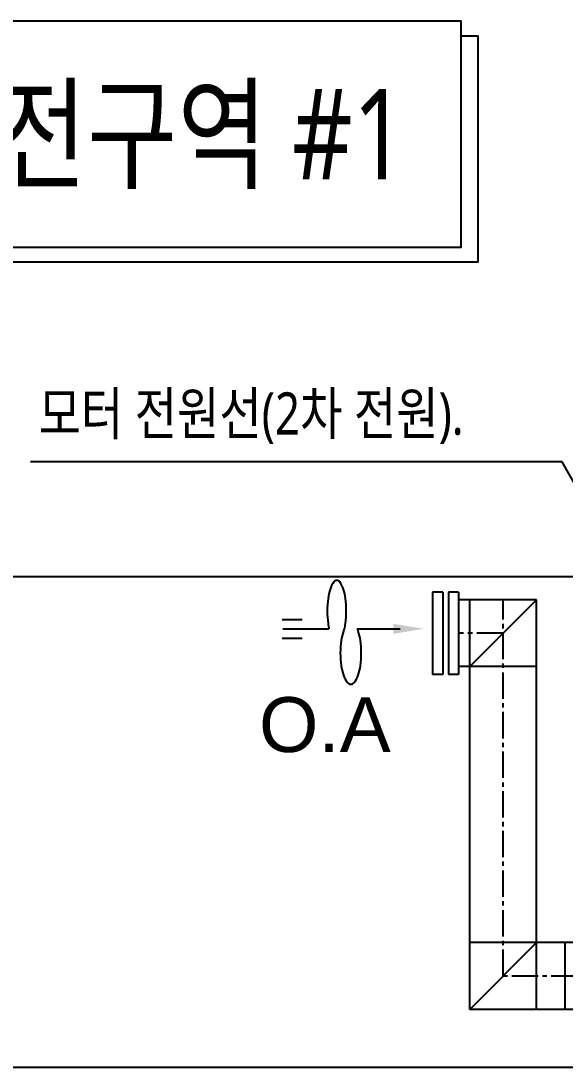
# Model space of a CAD drawing. Header units: millimetres. Extents: x 8533 to 164433, y 5768 to 115327.
# Drawn here: x 25357 to 29226, y 25415 to 32844 of the extents above; entities that cross this region are included whole.
import ezdxf
from ezdxf.enums import TextEntityAlignment as Align

# ---------------------------------------------------------------- set-up
doc = ezdxf.new("R2010")
doc.units = ezdxf.units.MM
doc.header["$LTSCALE"] = 250
doc.linetypes.add('CENTER2', pattern=[1.125, 0.75, -0.125, 0.125, -0.125])
for name, color, linetype in [('AA-XXXX-DIMS', 7, 'Continuous'), ('ARC', 8, 'Continuous'), ('FTEXT', 2, 'Continuous'), ('st', 4, 'Continuous'), ('전실제연_인버터', 3, 'Continuous')]:
    doc.layers.add(name, color=color, linetype=linetype)
doc.styles.add('DM', font='')
doc.styles.get("Standard").update_dxf_attribs({"font": ''})
doc.styles.add('STYLE1', font='arial.ttf')
doc.styles.add('맑은고딕', font='')
doc.styles.get('DM').set_extended_font_data('Malgun Gothic')
doc.styles.get('Standard').set_extended_font_data('Malgun Gothic')
doc.styles.get('맑은고딕').set_extended_font_data('Malgun Gothic')
doc.dimstyles.new('DIM_40', dxfattribs={"dimscale": 250, "dimtxt": 3, "dimasz": 1.5, "dimexe": 2, "dimexo": 2.5, "dimgap": 1, "dimtad": 1, "dimdec": 0, "dimzin": 0, "dimdsep": 46, "dimtxsty": '맑은고딕', "dimblk1": 'DIMDOT', "dimblk2": 'DIMDOT', "dimsah": 1, "dimcen": 0.09, "dimdle": 2, "dimclrd": 7, "dimclre": 7, "dimclrt": 3, "dimadec": 0, "dimazin": 0, "dimtfac": 1, "dimtdec": 0, "dimtix": 1, "dimtmove": 2, "dimatfit": 3, "dimldrblk": 'DIMDOT', "dimfxl": 1, "dimtolj": 1, "dimtzin": 0, "dimarcsym": 0})

# ---------------------------------------------------------------- blocks, each defined once
blk = doc.blocks.new('DIMDOT')
at = {"layer": 'AA-XXXX-DIMS'}
for p, q in [((0, -1.5), (0, 1.5)), ((-1.5, 0), (1.5, 0))]:
    blk.add_line(p, q, dxfattribs=at)
for radius in [0.5, 0.25]:
    blk.add_circle((0, 0), radius, dxfattribs=at)

msp = doc.modelspace()

# ---------------------------------------------------------------- linework, layer by layer
at = {"color": 2, "elevation": 0}
msp.add_lwpolyline([(22869.2, 32844.2), (28485.1, 32844.2), (28485.1, 31235.4), (22869.2, 31235.4)], close=True, dxfattribs=at)
msp.add_lwpolyline([(28485.1, 32738.9), (28605.5, 32738.9), (28605.5, 31130.1), (22989.6, 31130.1), (22989.6, 31235.4)], dxfattribs=at)
at = {"layer": 'ARC'}
for p, q in [((19210.6, 28899.9), (124753.7, 28899.9)), ((19210.6, 25415.1), (124753.6, 25415.1))]:
    msp.add_line(p, q, dxfattribs=at)
at = {"layer": 'st', "color": 4}
for p, q in [((28356.8, 28787.6, 0), (28283.8, 28787.6, 0)), ((28283.8, 28787.6, 0), (28283.8, 28203.7, 0)), ((28356.8, 28787.6, 0), (28356.8, 28203.7, 0)), ((28469.1, 28787.6, 0), (28396.1, 28787.6, 0)), ((28396.1, 28787.6, 0), (28396.1, 28203.7, 0)), ((28469.1, 28787.6, 0), (28469.1, 28203.7, 0)), ((29022.5, 28732.6, 0), (28469.1, 28732.6, 0)), ((28548.6, 25824.9, 0), (28548.6, 28732.6, 0)), ((29022.5, 25824.9, 0), (29022.5, 28732.6, 0)), ((29022.5, 28258.7, 0), (28469.1, 28258.7, 0)), ((28356.8, 28203.7, 0), (28283.8, 28203.7, 0)), ((28469.1, 28203.7, 0), (28396.1, 28203.7, 0)), ((29824.6, 26298.7, 0), (28548.6, 26298.7, 0)), ((29223.4, 26298.7, 0), (29223.4, 25824.9, 0)), ((29824.6, 25824.9, 0), (28548.6, 25824.9, 0))]:
    msp.add_line(p, q, dxfattribs=at)
at = {"layer": 'st'}
for p, q in [((28548.6, 28258.7, 0), (29022.5, 28732.6, 0)), ((28548.6, 25824.9, 0), (29022.5, 26298.7, 0))]:
    msp.add_line(p, q, dxfattribs=at)
at = {"layer": 'st', "color": 1, "linetype": 'CENTER2'}
for p, q in [((28785.5, 26061.8, 0), (28785.5, 28732.6, 0)), ((28785.5, 28495.7, 0), (28469.1, 28495.7, 0)), ((29878.2, 26061.8, 0), (28785.5, 26061.8, 0))]:
    msp.add_line(p, q, dxfattribs=at)
at = {"layer": 'st', "color": 1}
for p, q in [((27215.6, 28592.9, 0), (27356.2, 28592.9, 0)), ((27215.6, 28462, 0), (27356.2, 28462, 0)), ((27218.5, 28527.4, 0), (27547.4, 28527.4, 0)), ((27656.5, 28527.4, 0), (27658.3, 28527.4, 0)), ((27748.9, 28527.4, 0), (28053.8, 28527.4, 0))]:
    msp.add_line(p, q, dxfattribs=at)
at = {"layer": 'st', "color": 1, "elevation": 0}
for points in [[(27658.3, 28527.4, 0.02484), (27665, 28564.5, 0.032193), (27670.7, 28653.7, 0.032193), (27665, 28742.8, 0.043567), (27650.8, 28807.3, 0.086075), (27623.4, 28860.7, 0.23532), (27602.8, 28870.9, 0.23532), (27582.3, 28860.7, 0.086075), (27554.8, 28807.3, 0.043567), (27540.7, 28742.8, 0.032193), (27535, 28653.7, 0.032193), (27540.7, 28564.5, 0.02484), (27547.4, 28527.4)], [(27656.5, 28527.4, 0.025799), (27649.9, 28511, 0.046785), (27634.4, 28445.3, 0.034822), (27628.1, 28354.9, 0.034822), (27634.4, 28264.6, 0.046785), (27649.9, 28198.9, 0.089905), (27679.6, 28145.2, 0.225171), (27702.7, 28134.3, 0.225171), (27725.8, 28145.2, 0.089905), (27755.5, 28198.9, 0.046785), (27771.1, 28264.6, 0.034822), (27777.4, 28354.9, 0.034822), (27771.1, 28445.3, 0.046785), (27755.5, 28511, 0.025799), (27748.9, 28527.4)]]:
    msp.add_lwpolyline(points, format="xyb", dxfattribs=at)
at = {"layer": 'st', "color": 1}
msp.add_solid([(28004.7, 28491.6, 0), (28004.7, 28563.3, 0), (28219.9, 28527.4, 0)], dxfattribs=at)

# ---------------------------------------------------------------- texts
at = {"color": 2, "width": 0.8}
msp.add_text('피난안전구역 #1', height=640, dxfattribs=at).set_placement((25677.2, 32039.8), align=Align.MIDDLE_CENTER)
at = {"layer": 'FTEXT', "style": 'DM', "width": 0.8}
msp.add_text('모터 전원선(2차 전원).', height=300, dxfattribs=at).set_placement((25482.3, 30056.4, 0), align=Align.MIDDLE_LEFT)
at = {"layer": 'st', "color": 2, "style": 'STYLE1'}
msp.add_text('O.A', height=389.35, dxfattribs=at).set_placement((27049.8, 27652.4, 0))

# ---------------------------------------------------------------- leaders
at = {"layer": '전실제연_인버터', "color": 1}
msp.add_leader([(30735.5, 26999.3), (29205.8, 29713), (25426.2, 29713)], dimstyle='DIM_40', override={"dimgap": 1, "dimtad": 0, "dimclrd": 1, "dimldrblk": 'Open90'}, dxfattribs=at)

doc.saveas('drawing.dxf')
